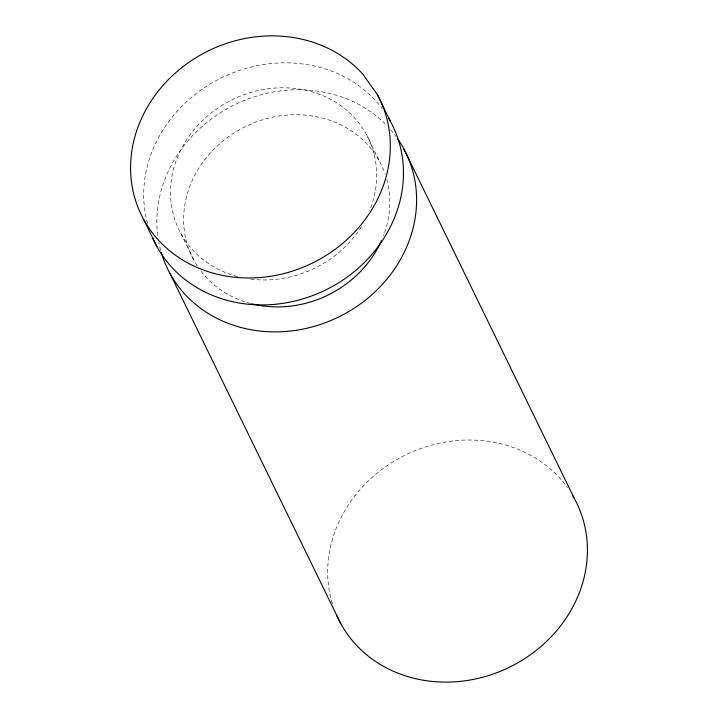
<?xml version="1.0" encoding="UTF-8"?>
<svg xmlns="http://www.w3.org/2000/svg" width="718" height="718" viewBox="0 0 718 718"><rect width="100%" height="100%" fill="white"/><g stroke="black" fill="none" stroke-linecap="round" stroke-linejoin="round"><path stroke-width="0.54" stroke-dasharray="3.59 2.69" d="M366.315 134.284L379.454 161.227M180.855 233.476L193.995 260.419M332.38 603.721A132.507 118.174 -26 0 1 405.105 455.167A132.507 118.174 -26 0 1 567.489 487.648M160.661 250.385A132.507 118.174 -26 0 1 158.723 241.957M157.709 235.504A132.507 118.174 -26 0 1 235.917 104.128A132.507 118.174 -26 0 1 386.993 125.767M390.628 129.761A132.507 118.174 -26 0 1 396.031 136.519M386.796 179.419A105.178 93.798 -26 0 1 383.475 235.755M250.609 303.49A105.178 93.798 -26 0 1 201.175 271.395M197.36 266.028A105.178 93.798 -26 0 1 245.511 126.565A105.178 93.798 -26 0 1 385.189 174.205M237.47 276.547A105.178 93.798 -26 0 1 177.238 157.942A105.178 93.798 -26 0 1 310.777 91.5A105.178 93.798 -26 0 1 369.528 210.841M361.414 226.61A105.178 93.798 -26 0 1 250.501 279.087M147.522 223.442A132.507 118.174 -26 0 1 221.674 77.723A132.507 118.174 -26 0 1 382.245 108.714"/><path stroke-width="1.08" d="M377.273 94.453L362.922 74.259A132.507 118.174 -26 0 0 143.806 113.704A132.507 118.174 -26 0 0 260.239 277.516A132.507 118.174 -26 0 0 377.273 94.453L390.412 121.396M403.552 148.339L574.373 498.579M143.627 219.421L156.766 246.364M169.906 273.307L340.727 623.547M572.793 495.788A132.507 118.174 -26 0 1 511.62 666.142A132.507 118.174 -26 0 1 336.913 615.847M397.907 139.166A132.507 118.174 -26 0 1 337.541 317.509A132.507 118.174 -26 0 1 161.245 252.449M381.375 240.799A105.178 93.798 -26 0 1 251.677 303.759M388.824 118.596A132.507 118.174 -26 0 1 327.659 288.959A132.507 118.174 -26 0 1 152.952 238.663"/></g></svg>
